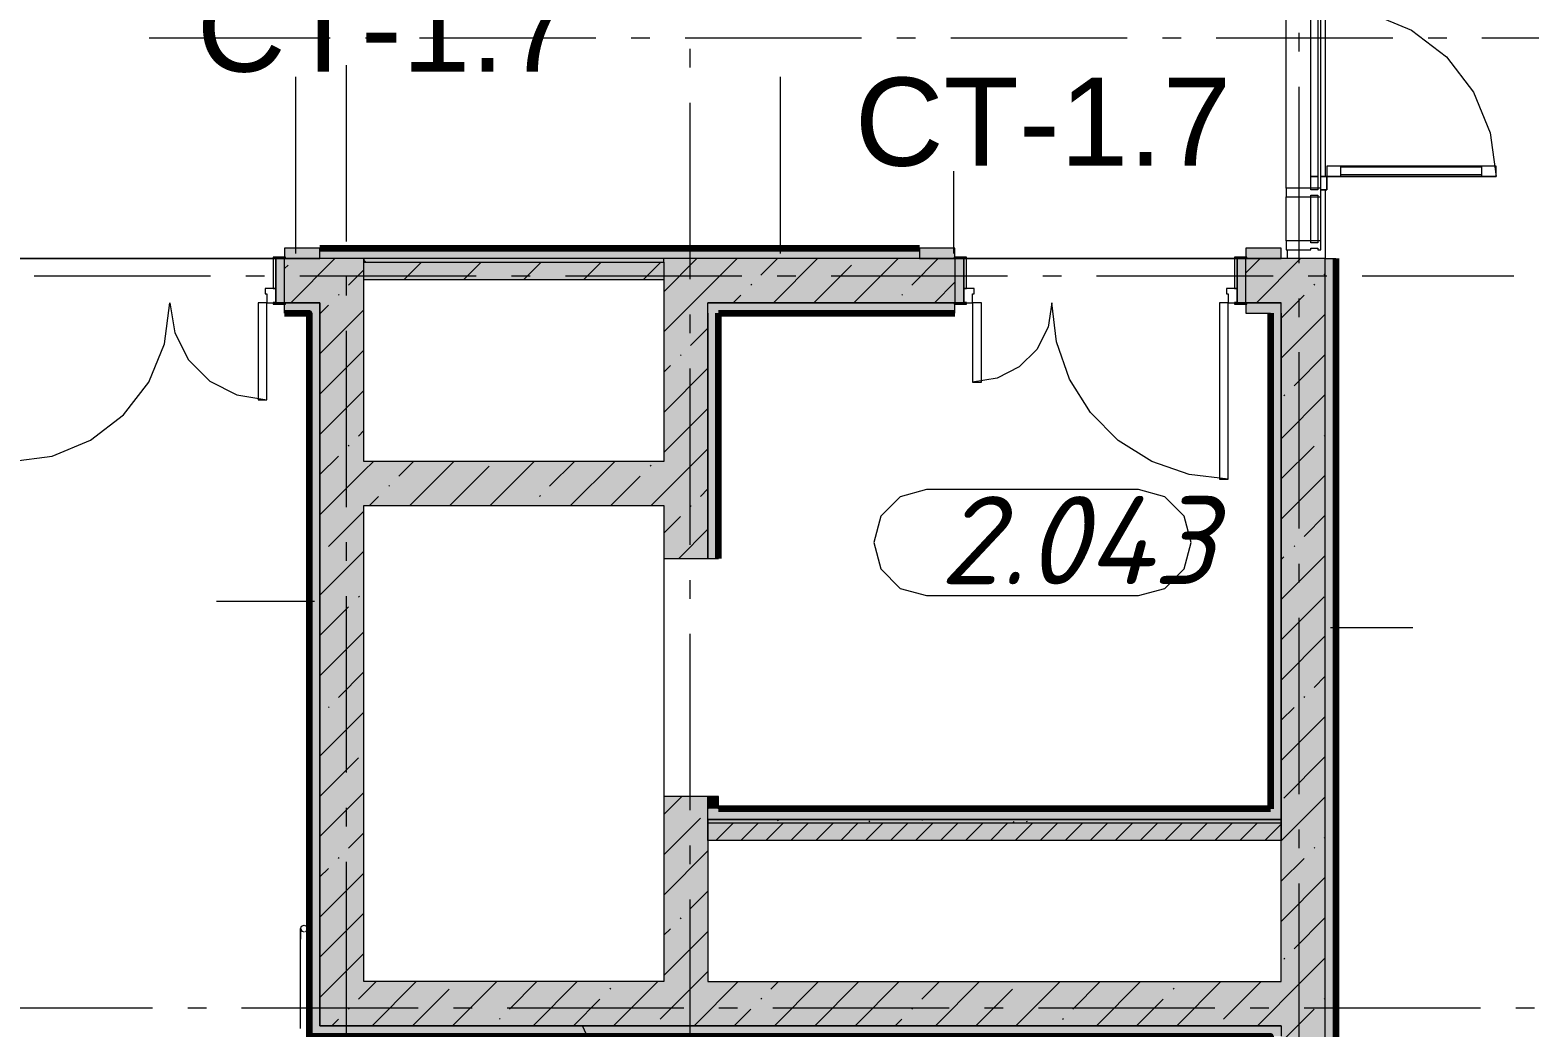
# Model space of a CAD drawing. Header units: millimetres. Extents: x -537608 to 253996, y -217170 to 186033.
# Drawn here: x -284005 to -275507, y -52658 to -47004 of the extents above; entities that cross this region are included whole.
import ezdxf

# ---------------------------------------------------------------- set-up
doc = ezdxf.new("R2010")
doc.units = ezdxf.units.MM
doc.layers.add('16) Лак 1.6м', color=160, linetype='Continuous', lineweight=90)
doc.layers.add('PDF _Геометрия', color=7, linetype='Continuous')
doc.layers.add('PDF _Текст', color=7, linetype='Continuous')
doc.layers.add('PDF _Сплошная заливка', color=7, linetype='Continuous', true_color=0xffffff)
doc.styles.add('PDF GOST-Common', font='arial.ttf')
doc.styles.add('PDF ISOCPEUR Italic', font='isocpeui.ttf')

msp = doc.modelspace()

# ---------------------------------------------------------------- hatches: boundary and pattern name
at = {"layer": 'PDF _Сплошная заливка', "true_color": 0x93bf4f, "transparency": 33554559}
h = msp.add_hatch(color=73, dxfattribs=at)
h.paths.add_polyline_path([(-282556.3529, -48300.6672), (-282361.3534, -48300.6672), (-282361.3534, -48240.6687), (-282561.3521, -48240.6687), (-282561.3521, -48292.669), (-282556.3529, -48292.669), (-282556.3529, -48299.1687)], flags=0)
h.paths.add_polyline_path([(-284216.354, -48300.6672), (-284216.354, -48292.669), (-284211.3527, -48292.669), (-284211.3527, -48240.6687), (-284411.3535, -48240.6687), (-284411.3535, -48300.6672)], flags=0)
at = {"layer": 'PDF _Сплошная заливка', "true_color": 0xff7d7d, "transparency": 33554559}
msp.add_hatch(color=11, dxfattribs=at).paths.add_polyline_path([(-278961.3518, -48300.6672), (-278961.3518, -48240.6687), (-282361.3534, -48240.6687), (-282361.3534, -48300.6672), (-279521.3977, -48300.6672)])
at = {"layer": 'PDF _Сплошная заливка', "true_color": 0x93bf4f, "transparency": 33554559}
h = msp.add_hatch(color=73, dxfattribs=at)
h.paths.add_polyline_path([(-277106.3512, -48300.6672), (-276911.3516, -48300.6672), (-276911.3516, -48240.6687), (-277111.3525, -48240.6687), (-277111.3525, -48292.669), (-277106.3512, -48292.669), (-277106.3512, -48299.1687)], flags=0)
h.paths.add_polyline_path([(-278766.3522, -48300.6672), (-278766.3522, -48292.669), (-278761.3531, -48292.669), (-278761.3531, -48240.6687), (-278961.3518, -48240.6687), (-278961.3518, -48300.6672)], flags=0)
at = {"layer": 'PDF _Сплошная заливка', "transparency": 33554559}
h = msp.add_hatch(color=256, dxfattribs=at)
h.paths.add_polyline_path([(-282561.3521, -48550.6683), (-282111.3524, -48550.6683), (-282111.3524, -48300.6672), (-282561.3521, -48300.6672)], flags=0)
h.paths.add_polyline_path([(-284211.3527, -48550.6683), (-284211.3527, -48300.6672), (-284511.354, -48300.6672), (-284511.354, -48550.6683), (-284216.354, -48550.6683)], flags=0)
for points in [[(-280411.3515, -48320.6682), (-280411.3515, -48300.6672), (-282111.3524, -48300.6672), (-282111.3524, -48320.6682), (-281197.3543, -48320.6682)], [(-280411.3515, -48420.6686), (-280411.3515, -48320.6682), (-282111.3524, -48320.6682), (-282111.3524, -48420.6686), (-281197.3543, -48420.6686)], [(-282361.3534, -52650.6707), (-282111.3524, -52650.6707), (-282111.3524, -48550.6683), (-282361.3534, -48550.6683), (-282361.3534, -52432.6539)], [(-276911.3516, -52400.6697), (-276661.3528, -52400.6697), (-276661.3528, -48550.6683), (-276911.3516, -48550.6683), (-276911.3516, -51480.6692)], [(-280411.3515, -49700.6689), (-280411.3515, -49450.6678), (-282111.3524, -49450.6678), (-282111.3524, -49700.6689), (-281197.3543, -49700.6689)], [(-276911.3516, -51500.6701), (-276911.3516, -51480.6692), (-280161.3527, -51480.6692), (-280161.3527, -51500.6701), (-279521.3977, -51500.6701)], [(-276911.3516, -51600.6705), (-276911.3516, -51500.6701), (-280161.3527, -51500.6701), (-280161.3527, -51600.6705), (-279521.3977, -51600.6705)], [(-277845.4411, -52650.6707), (-276661.3528, -52650.6707), (-276661.3528, -52400.6697), (-282111.3524, -52400.6697), (-282111.3524, -52650.6707), (-279521.3977, -52650.6707)]]:
    msp.add_hatch(color=256, dxfattribs=at).paths.add_polyline_path(points)
h = msp.add_hatch(color=256, dxfattribs=at)
h.paths.add_polyline_path([(-280411.3515, -52400.6697), (-280161.3527, -52400.6697), (-280161.3527, -51350.6695), (-280411.3515, -51350.6695)], flags=0)
h.paths.add_polyline_path([(-280411.3515, -50000.668), (-280161.3527, -50000.668), (-280161.3527, -48300.6672), (-280411.3515, -48300.6672), (-280411.3515, -49700.6689)], flags=0)
h = msp.add_hatch(color=256, dxfattribs=at)
h.paths.add_polyline_path([(-277106.3512, -48550.6683), (-276661.3528, -48550.6683), (-276661.3528, -48300.6672), (-277111.3525, -48300.6672), (-277111.3525, -48550.6683)], flags=0)
h.paths.add_polyline_path([(-278761.3531, -48550.6683), (-278761.3531, -48300.6672), (-280161.3527, -48300.6672), (-280161.3527, -48550.6683), (-278766.3522, -48550.6683)], flags=0)
at = {"layer": 'PDF _Сплошная заливка', "true_color": 0x56bc34, "transparency": 33554559}
h = msp.add_hatch(color=85, dxfattribs=at)
h.paths.add_polyline_path([(-282556.3529, -48610.669), (-282421.3541, -48610.669), (-282421.3541, -48550.6683), (-282556.3529, -48550.6683), (-282556.3529, -48558.6687), (-282561.3521, -48558.6687), (-282561.3521, -48610.669)], flags=0)
h.paths.add_polyline_path([(-284451.3533, -48610.669), (-284211.3527, -48610.669), (-284211.3527, -48558.6687), (-284216.354, -48558.6687), (-284216.354, -48550.6683), (-284451.3533, -48550.6683)], flags=0)
h = msp.add_hatch(color=85, dxfattribs=at)
h.paths.add_polyline_path([(-276911.3516, -48610.669), (-276911.3516, -48550.6683), (-277106.3512, -48552.8105), (-277106.3512, -48558.6687), (-277111.3525, -48558.6687), (-277111.3525, -48610.669), (-276971.3524, -48610.669)], flags=0)
h.paths.add_polyline_path([(-280161.3527, -48610.669), (-278761.3531, -48610.669), (-278761.3531, -48558.6687), (-278766.3522, -48558.6687), (-278766.3522, -48550.6683), (-280161.3527, -48550.6683)], flags=0)
for points in [[(-276971.3524, -51480.6692), (-276971.3524, -51420.6707), (-280161.3527, -51420.6707), (-280161.3527, -51480.6692), (-279521.3977, -51480.6692)], [(-276911.3516, -52710.6693), (-276911.3516, -52650.6707), (-282361.3534, -52650.6707), (-282361.3534, -52710.6693), (-276971.3524, -52710.6693)]]:
    msp.add_hatch(color=85, dxfattribs=at).paths.add_polyline_path(points)

# ---------------------------------------------------------------- linework, layer by layer
at = {"layer": '16) Лак 1.6м'}
for p, q in [((-282361.3534, -48240.6687), (-278961.3518, -48240.6687)), ((-276601.352, -48300.6672), (-276601.352, -55740.6684)), ((-280101.3519, -50000.668), (-280101.3519, -48610.669)), ((-280101.3519, -48610.669), (-278761.3531, -48610.669)), ((-276971.3524, -48610.669), (-276971.3524, -51420.6707)), ((-276971.3524, -51420.6707), (-280101.3519, -51420.6707))]:
    msp.add_line(p, q, dxfattribs=at)
msp.add_lwpolyline([(-282561.3521, -48610.669), (-282421.3541, -48610.669), (-282421.3541, -52710.6693), (-276971.3524, -52710.6693), (-276971.3524, -55740.6684), (-277251.3527, -55740.6684), (-277251.3527, -55990.6695), (-284451.3533, -55990.6695), (-284451.3533, -48610.669), (-284211.3527, -48610.669)], dxfattribs=at)
at = {"layer": 'PDF _Геометрия', "lineweight": 9}
for p, q in [((-276883.3525, -47900.8463), (-276883.3525, -45850.8462)), ((-276743.3523, -47900.8463), (-276743.3523, -45850.8462)), ((-276703.3526, -45850.8462), (-276703.3526, -47900.8463)), ((-276686.3507, -47900.8463), (-276686.3507, -45850.8462)), ((-276404.8863, -46908.5582), (-276173.3511, -47004.4616)), ((-276173.3511, -47004.4616), (-275974.528, -47157.0243)), ((-275974.528, -47157.0243), (-275821.9675, -47355.8453)), ((-282497.8249, -48270.668), (-282497.8249, -47270.668)), ((-279749.7766, -48270.668), (-279749.7766, -47270.668)), ((-275821.9675, -47355.8453), (-275726.062, -47587.3805)), ((-275726.062, -47587.3805), (-275693.3521, -47835.8465)), ((-278767.2651, -48270.668), (-278767.2651, -47804.5189)), ((-276743.3523, -47835.8465), (-276703.3526, -47835.8465)), ((-276703.3526, -47835.8465), (-276743.3523, -47835.8465)), ((-276653.3524, -47835.8465), (-276686.3507, -47835.8465)), ((-276686.3507, -47835.8465), (-276653.3524, -47835.8465)), ((-276653.3524, -47775.8458), (-276653.3524, -47835.8465)), ((-275693.3521, -47775.8458), (-276653.3524, -47775.8458)), ((-276653.3524, -47775.8458), (-276653.3524, -47835.8465)), ((-275693.3521, -47775.8458), (-276653.3524, -47775.8458)), ((-275693.3521, -47835.8465), (-276653.3524, -47835.8465)), ((-276653.3524, -47835.8465), (-275693.3521, -47835.8465)), ((-276653.3524, -47835.8465), (-275693.3521, -47835.8465)), ((-276653.3524, -47835.8465), (-276653.3524, -47910.8468)), ((-276653.3524, -47910.8468), (-276653.3524, -47835.8465)), ((-276573.3507, -47835.8465), (-276573.3507, -47775.8458)), ((-275773.3516, -47781.8461), (-276573.3507, -47781.8461)), ((-275773.3516, -47825.846), (-276573.3507, -47825.846)), ((-275773.3516, -47835.8465), (-275773.3516, -47775.8458)), ((-275693.3521, -47835.8465), (-275693.3521, -47775.8458)), ((-275693.3521, -47835.8465), (-275693.3521, -47775.8458)), ((-276743.3523, -47900.8463), (-276883.3525, -47900.8463)), ((-276883.3525, -47900.8463), (-276883.3525, -47950.8465)), ((-276703.3526, -47900.8463), (-276743.3523, -47900.8463)), ((-276743.3523, -47910.8468), (-276743.3523, -47900.8463)), ((-276703.3526, -47910.8468), (-276743.3523, -47910.8468)), ((-276686.3507, -47900.8463), (-276703.3526, -47900.8463)), ((-276703.3526, -47900.8463), (-276703.3526, -47910.8468)), ((-276686.3507, -47950.8465), (-276686.3507, -47900.8463)), ((-276653.3524, -47910.8468), (-276686.3507, -47910.8468)), ((-276686.3507, -47910.8468), (-276653.3524, -47910.8468)), ((-276883.3525, -48200.669), (-276883.3525, -47950.8465)), ((-276883.3525, -47950.8465), (-276743.3523, -47950.8465)), ((-276743.3523, -47940.8461), (-276703.3526, -47940.8461)), ((-276743.3523, -47950.8465), (-276743.3523, -47940.8461)), ((-276743.3523, -47950.8465), (-276703.3526, -47950.8465)), ((-276743.3523, -48200.669), (-276743.3523, -47950.8465)), ((-276703.3526, -47940.8461), (-276703.3526, -47950.8465)), ((-276703.3526, -47950.8465), (-276703.3526, -48200.669)), ((-276703.3526, -47950.8465), (-276686.3507, -47950.8465)), ((-276686.3507, -48200.669), (-276686.3507, -47950.8465)), ((-282361.3534, -48240.6687), (-282561.3521, -48240.6687)), ((-282561.3521, -48240.6687), (-282561.3521, -48292.669)), ((-282361.3534, -48300.6672), (-282361.3534, -48240.6687)), ((-282361.3534, -48300.6672), (-282361.3534, -48240.6687)), ((-278961.3518, -48240.6687), (-278961.3518, -48300.6672)), ((-278761.3531, -48240.6687), (-278961.3518, -48240.6687)), ((-278961.3518, -48240.6687), (-278961.3518, -48300.6672)), ((-278761.3531, -48292.669), (-278761.3531, -48240.6687)), ((-276911.3516, -48240.6687), (-277111.3525, -48240.6687)), ((-277111.3525, -48240.6687), (-277111.3525, -48292.669)), ((-276911.3516, -48300.6672), (-276911.3516, -48240.6687)), ((-276743.3523, -48200.669), (-276883.3525, -48200.669)), ((-276883.3525, -48200.669), (-276883.3525, -48250.6692)), ((-276883.3525, -48250.6692), (-276743.3523, -48250.6692)), ((-276703.3526, -48200.669), (-276743.3523, -48200.669)), ((-276743.3523, -48210.6672), (-276743.3523, -48200.669)), ((-276703.3526, -48210.6672), (-276743.3523, -48210.6672)), ((-276743.3523, -48240.6687), (-276703.3526, -48240.6687)), ((-276743.3523, -48250.6692), (-276743.3523, -48240.6687)), ((-276686.3507, -48200.669), (-276703.3526, -48200.669)), ((-276703.3526, -48200.669), (-276703.3526, -48210.6672)), ((-276703.3526, -48240.6687), (-276703.3526, -48250.6692)), ((-276703.3526, -48250.6692), (-276686.3507, -48250.6692)), ((-276686.3507, -48250.6692), (-276686.3507, -48200.669)), ((-282626.3541, -48292.669), (-282626.3541, -48300.6672)), ((-282556.3529, -48292.669), (-282626.3541, -48292.669)), ((-282626.3541, -48300.6672), (-282626.3541, -48470.6688)), ((-282611.3524, -48300.6672), (-282626.3541, -48300.6672)), ((-282626.3541, -48300.6672), (-282556.3529, -48300.6672)), ((-282611.3524, -48300.6672), (-282611.3524, -48550.6683)), ((-282561.3521, -48300.6672), (-282611.3524, -48300.6672)), ((-282611.3524, -48470.6688), (-282611.3524, -48300.6672)), ((-282561.3521, -48550.6683), (-282561.3521, -48300.6672)), ((-282561.3521, -48357.1026), (-282541.349, -48337.0995)), ((-282556.3529, -48300.6672), (-282556.3529, -48292.669)), ((-282361.3534, -48300.6672), (-282556.3529, -48300.6672)), ((-282556.3529, -48300.6672), (-282361.3534, -48300.6672)), ((-282526.8187, -48550.6683), (-282276.8198, -48300.6672)), ((-280161.3527, -48300.6672), (-282361.3534, -48300.6672)), ((-282111.3524, -48300.6672), (-282361.3534, -48300.6672)), ((-280411.3515, -48300.6672), (-282111.3524, -48300.6672)), ((-282111.3524, -48300.6672), (-282111.3524, -48320.6682)), ((-282111.3524, -48320.6682), (-282111.3524, -48300.6672)), ((-282111.3524, -48420.6686), (-282111.3524, -48320.6682)), ((-282111.3524, -48320.6682), (-280411.3515, -48320.6682)), ((-282111.3524, -48420.6686), (-282111.3524, -48320.6682)), ((-281885.7228, -48420.6686), (-281785.7223, -48320.6682)), ((-281546.3116, -48420.6686), (-281446.3112, -48320.6682)), ((-281206.9005, -48420.6686), (-281106.9001, -48320.6682)), ((-280867.4894, -48420.6686), (-280767.489, -48320.6682)), ((-280528.0761, -48420.6686), (-280428.0778, -48320.6682)), ((-280411.3515, -48488.0883), (-280223.9326, -48300.6672)), ((-280411.3515, -48320.6682), (-280411.3515, -48300.6672)), ((-280161.3527, -48300.6672), (-280411.3515, -48300.6672)), ((-280411.3515, -48320.6682), (-280411.3515, -48420.6686)), ((-280161.3527, -48466.1864), (-279995.8335, -48300.6672)), ((-278961.3518, -48300.6672), (-280161.3527, -48300.6672)), ((-278961.3518, -48300.6672), (-280161.3527, -48300.6672)), ((-279861.192, -48394.1248), (-279767.7344, -48300.6672)), ((-279789.6365, -48550.6683), (-279539.6375, -48300.6672)), ((-279561.5374, -48550.6683), (-279347.9686, -48337.0995)), ((-279333.4405, -48550.6683), (-279083.4394, -48300.6672)), ((-279005.8211, -48451.148), (-278855.3403, -48300.6672)), ((-278961.3518, -48300.6672), (-278766.3522, -48300.6672)), ((-278766.3522, -48300.6672), (-278961.3518, -48300.6672)), ((-278696.3532, -48292.669), (-278766.3522, -48292.669)), ((-278766.3522, -48292.669), (-278766.3522, -48300.6672)), ((-278766.3522, -48300.6672), (-278696.3532, -48300.6672)), ((-278711.3529, -48300.6672), (-278761.3531, -48300.6672)), ((-278761.3531, -48300.6672), (-278761.3531, -48550.6683)), ((-278711.3529, -48550.6683), (-278711.3529, -48300.6672)), ((-278696.3532, -48300.6672), (-278711.3529, -48300.6672)), ((-278711.3529, -48300.6672), (-278711.3529, -48470.6688)), ((-278696.3532, -48300.6672), (-278696.3532, -48292.669)), ((-278696.3532, -48470.6688), (-278696.3532, -48300.6672)), ((-277176.3524, -48292.669), (-277176.3524, -48300.6672)), ((-277106.3512, -48292.669), (-277176.3524, -48292.669)), ((-277176.3524, -48300.6672), (-277176.3524, -48470.6688)), ((-277161.3528, -48300.6672), (-277176.3524, -48300.6672)), ((-277176.3524, -48300.6672), (-277106.3512, -48300.6672)), ((-277161.3528, -48300.6672), (-277161.3528, -48550.6683)), ((-277111.3525, -48300.6672), (-277161.3528, -48300.6672)), ((-277161.3528, -48470.6688), (-277161.3528, -48300.6672)), ((-277111.3525, -48381.4676), (-277030.5522, -48300.6672)), ((-277111.3525, -48550.6683), (-277111.3525, -48300.6672)), ((-277106.3512, -48300.6672), (-277106.3512, -48292.669)), ((-276911.3516, -48300.6672), (-277106.3512, -48300.6672)), ((-277106.3512, -48300.6672), (-276911.3516, -48300.6672)), ((-277052.4541, -48550.6683), (-276802.4531, -48300.6672)), ((-276661.3528, -48300.6672), (-276911.3516, -48300.6672)), ((-276661.3528, -48550.6683), (-276661.3528, -48300.6672)), ((-276661.3528, -55740.6684), (-276661.3528, -48300.6672)), ((-276661.3528, -48300.6672), (-276601.352, -48300.6672)), ((-282199.2015, -48451.148), (-282111.3524, -48363.301)), ((-282111.3524, -48550.6683), (-282111.3524, -48420.6686)), ((-280411.3515, -48420.6686), (-282111.3524, -48420.6686)), ((-280411.3515, -48420.6686), (-280411.3515, -49450.6678)), ((-278877.2424, -48550.6683), (-278761.3531, -48434.7791)), ((-276667.8116, -48394.1248), (-276661.3528, -48387.6638)), ((-282611.3524, -48470.6688), (-282671.353, -48470.6688)), ((-282671.353, -48470.6688), (-282671.353, -48500.668)), ((-282671.353, -48500.668), (-282661.3526, -48500.668)), ((-282661.3526, -48500.668), (-282661.3526, -48550.6683)), ((-282626.3541, -48470.6688), (-282611.3524, -48470.6688)), ((-282611.3524, -48550.6683), (-282611.3524, -48470.6688)), ((-282256.2268, -48508.1733), (-282251.4839, -48503.4325)), ((-280411.3515, -48716.1874), (-280161.3527, -48466.1864)), ((-280017.7355, -48550.6683), (-279975.2405, -48508.1733)), ((-279918.2152, -48451.148), (-279913.4744, -48446.4072)), ((-279062.8464, -48508.1733), (-279058.1056, -48503.4325)), ((-278651.3522, -48470.6688), (-278711.3529, -48470.6688)), ((-278711.3529, -48470.6688), (-278711.3529, -48550.6683)), ((-278711.3529, -48470.6688), (-278696.3532, -48470.6688)), ((-278661.3527, -48550.6683), (-278661.3527, -48500.668)), ((-278661.3527, -48500.668), (-278651.3522, -48500.668)), ((-278651.3522, -48500.668), (-278651.3522, -48470.6688)), ((-277161.3528, -48470.6688), (-277221.3513, -48470.6688)), ((-277221.3513, -48470.6688), (-277221.3513, -48500.668)), ((-277221.3513, -48500.668), (-277211.3508, -48500.668)), ((-277211.3508, -48500.668), (-277211.3508, -48550.6683)), ((-277176.3524, -48470.6688), (-277161.3528, -48470.6688)), ((-277161.3528, -48550.6683), (-277161.3528, -48470.6688)), ((-276824.3551, -48550.6683), (-276781.8601, -48508.1733)), ((-276724.8369, -48451.148), (-276720.0939, -48446.4072)), ((-283242.0194, -48783.6051), (-283211.3528, -48550.6683)), ((-283211.3528, -48550.6683), (-283184.4344, -48720.6268)), ((-282661.3526, -48550.6683), (-282711.3528, -48550.6683)), ((-282711.3528, -48550.6683), (-282711.3528, -49100.6685)), ((-282661.3526, -49100.6685), (-282661.3526, -48550.6683)), ((-282661.3526, -48550.6683), (-282611.3524, -48550.6683)), ((-282626.3541, -48549.6672), (-282626.3541, -48550.6683)), ((-282611.3524, -48549.6672), (-282626.3541, -48549.6672)), ((-282626.3541, -48550.6683), (-282611.3524, -48550.6683)), ((-282626.3541, -48550.6683), (-282626.3541, -48558.6687)), ((-282556.3529, -48550.6683), (-282626.3541, -48550.6683)), ((-282626.3541, -48558.6687), (-282556.3529, -48558.6687)), ((-282611.3524, -48550.6683), (-282611.3524, -48549.6672)), ((-282611.3524, -48550.6683), (-282561.3521, -48550.6683)), ((-282561.3521, -48610.669), (-282561.3521, -48558.6687)), ((-282556.3529, -48550.6683), (-282421.3541, -48550.6683)), ((-282421.3541, -48550.6683), (-282556.3529, -48550.6683)), ((-282556.3529, -48558.6687), (-282556.3529, -48550.6683)), ((-282361.3534, -48550.6683), (-282421.3541, -48550.6683)), ((-282421.3541, -48550.6683), (-282361.3534, -48550.6683)), ((-282361.3534, -52650.6707), (-282361.3534, -48550.6683)), ((-282361.3534, -48550.6683), (-282361.3534, -52650.6707)), ((-282361.3534, -48613.2999), (-282313.25, -48565.1986)), ((-282361.3534, -48841.3989), (-282111.3524, -48591.4)), ((-282111.3524, -49450.6678), (-282111.3524, -48550.6683)), ((-280161.3527, -48610.669), (-280161.3527, -48550.6683)), ((-280161.3527, -48550.6683), (-278766.3522, -48550.6683)), ((-278766.3522, -48550.6683), (-280161.3527, -48550.6683)), ((-278696.3532, -48550.6683), (-278766.3522, -48550.6683)), ((-278766.3522, -48550.6683), (-278766.3522, -48558.6687)), ((-278766.3522, -48558.6687), (-278696.3532, -48558.6687)), ((-278761.3531, -48550.6683), (-278711.3529, -48550.6683)), ((-278761.3531, -48610.669), (-278761.3531, -48558.6687)), ((-278696.3532, -48549.6672), (-278711.3529, -48549.6672)), ((-278711.3529, -48549.6672), (-278711.3529, -48550.6683)), ((-278711.3529, -48550.6683), (-278661.3527, -48550.6683)), ((-278711.3529, -48550.6683), (-278696.3532, -48550.6683)), ((-278696.3532, -48550.6683), (-278696.3532, -48549.6672)), ((-278696.3532, -48558.6687), (-278696.3532, -48550.6683)), ((-278611.3525, -48550.6683), (-278661.3527, -48550.6683)), ((-278661.3527, -48550.6683), (-278661.3527, -49000.668)), ((-278611.3525, -49000.668), (-278611.3525, -48550.6683)), ((-278211.3529, -48550.6683), (-278233.3776, -48689.7255)), ((-278186.2796, -48773.1891), (-278211.3529, -48550.6683)), ((-277211.3508, -48550.6683), (-277261.351, -48550.6683)), ((-277261.351, -48550.6683), (-277261.351, -49550.6682)), ((-277211.3508, -49550.6682), (-277211.3508, -48550.6683)), ((-277211.3508, -48550.6683), (-277161.3528, -48550.6683)), ((-277176.3524, -48549.6672), (-277176.3524, -48550.6683)), ((-277161.3528, -48549.6672), (-277176.3524, -48549.6672)), ((-277176.3524, -48550.6683), (-277161.3528, -48550.6683)), ((-277176.3524, -48550.6683), (-277176.3524, -48558.6687)), ((-277106.3512, -48550.6683), (-277176.3524, -48550.6683)), ((-277176.3524, -48558.6687), (-277106.3512, -48558.6687)), ((-277161.3528, -48550.6683), (-277161.3528, -48549.6672)), ((-277161.3528, -48550.6683), (-277111.3525, -48550.6683)), ((-277111.3525, -48558.6687), (-277111.3525, -48610.669)), ((-276911.3516, -48550.6683), (-277106.3512, -48550.6683)), ((-277106.3512, -48550.6683), (-276911.3516, -48550.6683)), ((-277106.3512, -48558.6687), (-277106.3512, -48550.6683)), ((-276911.3516, -48637.6649), (-276824.3551, -48550.6683)), ((-276911.3516, -48610.669), (-276911.3516, -48550.6683)), ((-276661.3528, -52400.6697), (-276661.3528, -48550.6683)), ((-282421.3541, -48610.669), (-282561.3521, -48610.669)), ((-282421.3541, -52710.6693), (-282421.3541, -48610.669)), ((-280260.3627, -48793.2977), (-280161.3527, -48694.2854)), ((-280161.3527, -48610.669), (-280161.3527, -50000.668)), ((-280161.3527, -50000.668), (-280161.3527, -48610.669)), ((-278233.3776, -48689.7255), (-278297.2945, -48815.1716)), ((-277111.3525, -48610.669), (-276971.3524, -48610.669)), ((-276911.3516, -48610.669), (-276911.3516, -51480.6692)), ((-276911.3516, -51480.6692), (-276911.3516, -48610.669)), ((-276911.3516, -48865.7639), (-276661.3528, -48615.7629)), ((-283184.4344, -48720.6268), (-283106.3123, -48873.9495)), ((-278112.3213, -48984.5511), (-278186.2796, -48773.1891)), ((-283331.9311, -49000.668), (-283242.0194, -48783.6051)), ((-282361.3534, -49069.498), (-282111.3524, -48819.4969)), ((-280317.388, -48850.3208), (-280312.6472, -48845.58)), ((-278297.2945, -48815.1716), (-278396.8493, -48914.7264)), ((-276838.8853, -49021.3945), (-276661.3528, -48843.862)), ((-283106.3123, -48873.9495), (-282984.6359, -48995.628)), ((-280411.3515, -48944.2865), (-280374.4133, -48907.3461)), ((-280411.3515, -49172.3834), (-280161.3527, -48922.3845)), ((-278396.8493, -48914.7264), (-278522.2955, -48978.6434)), ((-283474.9562, -49187.0644), (-283331.9311, -49000.668)), ((-282984.6359, -48995.628), (-282831.3132, -49073.7501)), ((-278522.2955, -48978.6434), (-278661.3527, -49000.668)), ((-278661.3527, -49000.668), (-278611.3525, -49000.668)), ((-277993.1833, -49174.1574), (-278112.3213, -48984.5511)), ((-282831.3132, -49073.7501), (-282661.3526, -49100.6685)), ((-282711.3528, -49100.6685), (-282661.3526, -49100.6685)), ((-282361.3534, -49297.5971), (-282111.3524, -49047.596)), ((-276911.3516, -49321.9599), (-276661.3528, -49071.961)), ((-276895.9106, -49078.4198), (-276891.1677, -49073.679)), ((-283661.3525, -49330.0916), (-283474.9562, -49187.0644)), ((-280411.3515, -49400.4824), (-280161.3527, -49150.4836)), ((-277834.8421, -49332.5008), (-277993.1833, -49174.1574)), ((-282142.1762, -49306.5189), (-282111.3524, -49275.6951)), ((-283878.4155, -49420.0012), (-283661.3525, -49330.0916)), ((-282199.2015, -49363.5442), (-282194.4607, -49358.8013)), ((-277645.2357, -49451.6367), (-277834.8421, -49332.5008)), ((-276911.3516, -49550.059), (-276724.8369, -49363.5442)), ((-276667.8116, -49306.5189), (-276663.0708, -49301.776)), ((-284111.3545, -49450.6678), (-283878.4155, -49420.0012)), ((-282361.3534, -49525.6939), (-282256.2268, -49420.5674)), ((-282111.3524, -49503.7941), (-282058.2282, -49450.6678)), ((-280411.3515, -49450.6678), (-282111.3524, -49450.6678)), ((-281914.0793, -49534.618), (-281830.1292, -49450.6678)), ((-281852.0312, -49700.6689), (-281602.0301, -49450.6678)), ((-281395.833, -49700.6689), (-281145.8341, -49450.6678)), ((-281058.7083, -49591.6411), (-280917.7351, -49450.6678)), ((-280939.637, -49700.6689), (-280689.636, -49450.6678)), ((-280411.3515, -49628.5815), (-280161.3527, -49378.5805)), ((-277433.8737, -49525.5971), (-277645.2357, -49451.6367)), ((-282361.3534, -49753.793), (-282111.3524, -49503.7941)), ((-281623.9321, -49700.6689), (-281400.8559, -49477.5927)), ((-280711.538, -49700.6689), (-280545.4871, -49534.618)), ((-280488.4618, -49477.5927), (-280483.721, -49472.8519)), ((-277211.3508, -49550.6682), (-277433.8737, -49525.5971)), ((-276911.3516, -49778.158), (-276661.3528, -49528.157)), ((-281971.1024, -49591.6411), (-281966.3616, -49586.9003)), ((-280483.4389, -49700.6689), (-280411.3515, -49628.5815)), ((-280203.3395, -49648.6665), (-280161.3527, -49606.6795)), ((-277261.351, -49550.6682), (-277211.3508, -49550.6682)), ((-282111.3524, -52400.6697), (-282111.3524, -49700.6689)), ((-282111.3524, -49700.6689), (-280411.3515, -49700.6689)), ((-282080.1302, -49700.6689), (-282028.1277, -49648.6665)), ((-281115.7336, -49648.6665), (-281110.9907, -49643.9256)), ((-280411.3515, -49700.6689), (-280411.3515, -50000.668)), ((-280260.3627, -49705.6918), (-280255.6219, -49700.9487)), ((-282313.25, -49933.7886), (-282111.3524, -49731.891)), ((-280411.3515, -49856.6784), (-280317.388, -49762.7149)), ((-276781.8601, -49876.7655), (-276661.3528, -49756.256)), ((-280327.2421, -50000.668), (-280161.3527, -49834.7786)), ((-282361.3534, -50209.9912), (-282111.3524, -49959.9901)), ((-276838.8853, -49933.7886), (-276834.1446, -49929.0478)), ((-280411.3515, -50000.668), (-280161.3527, -50000.668)), ((-280161.3527, -50000.668), (-280101.3519, -50000.668)), ((-276911.3516, -50234.354), (-276661.3528, -49984.3529)), ((-276911.3516, -50006.2571), (-276895.9106, -49990.8161)), ((-282142.1762, -50218.913), (-282137.4354, -50214.1722)), ((-276911.3516, -50462.4552), (-276667.8116, -50218.913)), ((-282391.3527, -50244.5633), (-282947.5039, -50244.5633)), ((-282361.3534, -50438.0881), (-282199.2015, -50275.9361)), ((-276631.3513, -50392.2345), (-276165.2022, -50392.2345)), ((-282361.3534, -50666.1893), (-282111.3524, -50416.1883)), ((-276911.3516, -50690.5521), (-276661.3528, -50440.551)), ((-282256.2268, -50789.1575), (-282111.3524, -50644.2851)), ((-276724.8369, -50732.1343), (-276661.3528, -50668.6523)), ((-276781.8601, -50789.1575), (-276777.1193, -50784.4166)), ((-282361.3534, -51122.3831), (-282111.3524, -50872.3863)), ((-282313.25, -50846.1849), (-282308.5092, -50841.4441)), ((-276911.3516, -50918.649), (-276838.8853, -50846.1849)), ((-276911.3516, -51146.7502), (-276661.3528, -50896.7492)), ((-282361.3534, -51350.4843), (-282142.1762, -51131.3049)), ((-276895.9106, -51359.4062), (-276661.3528, -51124.8461)), ((-282361.3534, -51578.5812), (-282111.3524, -51328.5802)), ((-280411.3515, -51453.3697), (-280308.6513, -51350.6695)), ((-280161.3527, -51350.6695), (-280411.3515, -51350.6695)), ((-280411.3515, -51350.6695), (-280411.3515, -52400.6697)), ((-280161.3527, -51420.6707), (-280161.3527, -51350.6695)), ((-280101.3519, -51350.6695), (-280161.3527, -51350.6695)), ((-280161.3527, -51350.6695), (-280161.3527, -51420.6707)), ((-280101.3519, -51420.6707), (-280101.3519, -51350.6695)), ((-276911.3516, -51602.9441), (-276661.3528, -51352.9473)), ((-280411.3515, -51681.4666), (-280203.3395, -51473.4568)), ((-280161.3527, -51480.6692), (-280161.3527, -51420.6707)), ((-280161.3527, -51480.6692), (-280161.3527, -52400.6697)), ((-280161.3527, -51500.6701), (-280161.3527, -51480.6692)), ((-280161.3527, -51480.6692), (-276971.3524, -51480.6692)), ((-276971.3524, -51480.6692), (-280161.3527, -51480.6692)), ((-276911.3516, -51480.6692), (-276971.3524, -51480.6692)), ((-276971.3524, -51480.6692), (-276911.3516, -51480.6692)), ((-276911.3516, -52400.6697), (-276911.3516, -51480.6692)), ((-276911.3516, -51480.6692), (-276911.3516, -51500.6701)), ((-282199.2015, -51644.5306), (-282111.3524, -51556.6814)), ((-280161.3527, -51504.6272), (-280157.3955, -51500.6701)), ((-280161.3527, -51500.6701), (-276911.3516, -51500.6701)), ((-280161.3527, -51600.6705), (-280161.3527, -51500.6701)), ((-280115.9748, -51600.6705), (-280015.9744, -51500.6701)), ((-279974.5537, -51600.6705), (-279874.5533, -51500.6701)), ((-279833.1326, -51600.6705), (-279733.1322, -51500.6701)), ((-279691.7093, -51600.6705), (-279591.7111, -51500.6701)), ((-279550.2882, -51600.6705), (-279450.29, -51500.6701)), ((-279408.8671, -51600.6705), (-279308.8667, -51500.6701)), ((-279267.4459, -51600.6705), (-279167.4456, -51500.6701)), ((-279126.0248, -51600.6705), (-279026.0244, -51500.6701)), ((-278984.6037, -51600.6705), (-278884.6033, -51500.6701)), ((-278843.1826, -51600.6705), (-278743.1822, -51500.6701)), ((-278701.7615, -51600.6705), (-278601.7611, -51500.6701)), ((-278560.3382, -51600.6705), (-278460.3399, -51500.6701)), ((-278418.9171, -51600.6705), (-278318.9188, -51500.6701)), ((-278277.496, -51600.6705), (-278177.4955, -51500.6701)), ((-278136.0748, -51600.6705), (-278036.0744, -51500.6701)), ((-277994.6537, -51600.6705), (-277894.6533, -51500.6701)), ((-277853.2326, -51600.6705), (-277753.2322, -51500.6701)), ((-277711.8115, -51600.6705), (-277611.8111, -51500.6701)), ((-277570.3904, -51600.6705), (-277470.3899, -51500.6701)), ((-277428.9671, -51600.6705), (-277328.9688, -51500.6701)), ((-277287.546, -51600.6705), (-277187.5477, -51500.6701)), ((-277146.1249, -51600.6705), (-277046.1244, -51500.6701)), ((-277004.7038, -51600.6705), (-276911.3516, -51507.3184)), ((-276911.3516, -51500.6701), (-276911.3516, -51600.6705)), ((-276667.8116, -51587.5031), (-276661.3528, -51581.0442)), ((-280411.3515, -51909.5678), (-280161.3527, -51659.5667)), ((-276911.3516, -51600.6705), (-280161.3527, -51600.6705)), ((-276724.8369, -51644.5306), (-276720.0939, -51639.7854)), ((-282256.2268, -51701.5537), (-282251.4839, -51696.8129)), ((-276911.3516, -51831.0453), (-276781.8601, -51701.5537)), ((-282361.3534, -51806.6824), (-282313.25, -51758.5769)), ((-282361.3534, -52034.7794), (-282111.3524, -51784.7783)), ((-276911.3516, -52059.1422), (-276661.3528, -51809.1412)), ((-280260.3627, -51986.6781), (-280161.3527, -51887.6637)), ((-282471.3522, -52100.6684), (-282465.3045, -52086.3383)), ((-282465.3045, -52086.3383), (-282451.3534, -52080.6674)), ((-282451.3534, -52080.6674), (-282437.0233, -52086.7172)), ((-282437.0233, -52086.7172), (-282431.3524, -52100.6684)), ((-282361.3534, -52262.8763), (-282111.3524, -52012.8795)), ((-280317.388, -52043.7012), (-280312.6472, -52038.9604)), ((-276838.8853, -52214.7749), (-276661.3528, -52037.2424)), ((-282471.3522, -52100.6684), (-282471.3522, -52106.9378)), ((-282471.3522, -52101.719), (-282471.3522, -52100.6684)), ((-282471.3522, -52112.8455), (-282471.3522, -52101.719)), ((-282471.3522, -52106.9378), (-282471.3522, -52124.4327)), ((-282471.3522, -52133.966), (-282471.3522, -52112.8455)), ((-282471.3522, -52124.4327), (-282471.3522, -52149.5017)), ((-282471.3522, -52160.6669), (-282471.3522, -52133.966)), ((-282471.3522, -52149.5017), (-282471.3522, -52160.6669)), ((-282471.3522, -52665.6682), (-282471.3522, -52160.6669)), ((-282469.8537, -52100.6684), (-282463.8298, -52114.3267)), ((-282463.8298, -52114.3267), (-282451.3534, -52119.1709)), ((-282443.536, -52115.7219), (-282437.6951, -52113.1469)), ((-282437.6951, -52113.1469), (-282432.8531, -52100.6684)), ((-282431.3524, -52100.6684), (-282431.3524, -52106.9378)), ((-282431.3524, -52101.719), (-282431.3524, -52100.6684)), ((-282431.3524, -52112.8455), (-282431.3524, -52101.719)), ((-282431.3524, -52106.9378), (-282431.3524, -52124.4327)), ((-282431.3524, -52133.966), (-282431.3524, -52112.8455)), ((-282431.3524, -52124.4327), (-282431.3524, -52149.5017)), ((-282431.3524, -52160.6669), (-282431.3524, -52133.966)), ((-282431.3524, -52149.5017), (-282431.3524, -52160.6669)), ((-282431.3524, -52665.6682), (-282431.3524, -52160.6669)), ((-280411.3515, -52137.6648), (-280374.4133, -52100.7243)), ((-280411.3515, -52365.766), (-280161.3527, -52115.7649)), ((-282361.3534, -52490.9775), (-282111.3524, -52240.9764)), ((-280218.1583, -52400.6697), (-280161.3527, -52343.8618)), ((-276895.9106, -52271.7981), (-276891.1677, -52267.0573)), ((-276796.681, -52400.6697), (-276661.3528, -52265.3392)), ((-282111.3524, -52469.0734), (-282042.9466, -52400.6697)), ((-280411.3515, -52400.6697), (-282111.3524, -52400.6697)), ((-282064.8485, -52650.6707), (-281814.8496, -52400.6697)), ((-281608.6526, -52650.6707), (-281358.6515, -52400.6697)), ((-281286.8074, -52556.9225), (-281130.5525, -52400.6697)), ((-281152.4544, -52650.6707), (-280902.4555, -52400.6697)), ((-280696.2585, -52650.6707), (-280446.2574, -52400.6697)), ((-280431.4386, -52613.9456), (-280218.1583, -52400.6697)), ((-280240.0603, -52650.6707), (-279990.0615, -52400.6697)), ((-280161.3527, -52400.6697), (-276911.3516, -52400.6697)), ((-279804.1667, -52442.8719), (-279761.9624, -52400.6697)), ((-279783.8644, -52650.6707), (-279533.8633, -52400.6697)), ((-279555.7653, -52650.6707), (-279305.7642, -52400.6697)), ((-279327.6662, -52650.6707), (-279077.6674, -52400.6697)), ((-278948.7979, -52499.8993), (-278849.5683, -52400.6697)), ((-278871.4703, -52650.6707), (-278621.4692, -52400.6697)), ((-278415.2721, -52650.6707), (-278165.2711, -52400.6697)), ((-278093.427, -52556.9225), (-277937.1742, -52400.6697)), ((-277959.074, -52650.6707), (-277709.0751, -52400.6697)), ((-277502.8781, -52650.6707), (-277252.8769, -52400.6697)), ((-277238.0582, -52613.9456), (-277024.7801, -52400.6697)), ((-277046.6799, -52650.6707), (-276796.681, -52400.6697)), ((-276661.3528, -52650.6707), (-276661.3528, -52400.6697)), ((-282142.1762, -52499.8993), (-282111.3524, -52469.0734)), ((-281836.7495, -52650.6707), (-281628.955, -52442.8719)), ((-280924.3554, -52650.6707), (-280773.5862, -52499.8993)), ((-280716.5609, -52442.8719), (-280711.82, -52438.1311)), ((-279861.192, -52499.8993), (-279856.4491, -52495.1586)), ((-278643.3712, -52650.6707), (-278435.5745, -52442.8719)), ((-277730.9771, -52650.6707), (-277580.2057, -52499.8993)), ((-277523.1804, -52442.8719), (-277518.4396, -52438.1311)), ((-276667.8116, -52499.8993), (-276663.0708, -52495.1586)), ((-282199.2015, -52556.9225), (-282194.4607, -52552.1817)), ((-280011.9613, -52650.6707), (-279918.2152, -52556.9225)), ((-279005.8211, -52556.9225), (-279001.0803, -52552.1817)), ((-276818.583, -52650.6707), (-276724.8369, -52556.9225)), ((-276911.3516, -52650.6707), (-282361.3534, -52650.6707)), ((-282361.3534, -52650.6707), (-282111.3524, -52650.6707)), ((-282292.9476, -52650.6707), (-282256.2268, -52613.9456)), ((-282111.3524, -52650.6707), (-276911.3516, -52650.6707)), ((-281343.8327, -52613.9456), (-281339.0898, -52609.2048)), ((-279099.5672, -52650.6707), (-279062.8464, -52613.9456)), ((-278150.4523, -52613.9456), (-278145.7115, -52609.2048)), ((-276911.3516, -52743.4373), (-276818.583, -52650.6707)), ((-276911.3516, -52650.6707), (-276911.3516, -52710.6693)), ((-276661.3528, -55740.6684), (-276661.3528, -52650.6707))]:
    msp.add_line(p, q, dxfattribs=at)
at = {"layer": 'PDF _Геометрия', "color": 9, "lineweight": 9, "true_color": 0xc0c0c0}
for p, q in [((-276661.3528, -45915.8461), (-276661.3528, -47835.8465)), ((-276661.3528, -47910.8468), (-276661.3528, -48300.6672)), ((-276876.3511, -48300.6672), (-276876.3511, -48250.1675)), ((-282626.3541, -48300.6672), (-284146.3529, -48300.6672)), ((-284146.3529, -48300.6672), (-282626.3541, -48300.6672)), ((-277176.3524, -48300.6672), (-278696.3532, -48300.6672)), ((-278696.3532, -48300.6672), (-277176.3524, -48300.6672)), ((-280411.3515, -50000.668), (-280411.3515, -51350.6695))]:
    msp.add_line(p, q, dxfattribs=at)
at = {"layer": 'PDF _Геометрия', "color": 253, "lineweight": 9, "true_color": 0xaaaaaa}
for p, q in [((-282302.5821, -47050.6683), (-283330.1054, -47050.6683)), ((-281996.7484, -47050.6683), (-282102.5812, -47050.6683)), ((-280796.7476, -47050.6683), (-281796.7476, -47050.6683)), ((-280490.914, -47050.6683), (-280596.7468, -47050.6683)), ((-279290.9132, -47050.6683), (-280290.9131, -47050.6683)), ((-278985.0795, -47050.6683), (-279090.9144, -47050.6683)), ((-277785.0808, -47050.6683), (-278785.0808, -47050.6683)), ((-277479.2472, -47050.6683), (-277585.08, -47050.6683)), ((-276279.2464, -47050.6683), (-277279.2464, -47050.6683)), ((-276811.3512, -47020.2578), (-276811.3512, -47126.0906)), ((-275973.4128, -47050.6683), (-276079.2455, -47050.6683)), ((-274773.4141, -47050.6683), (-275773.4119, -47050.6683)), ((-280261.3531, -47217.3393), (-280261.3531, -47111.5065)), ((-282211.3528, -48203.5001), (-282211.3528, -47203.5001)), ((-276811.3512, -47326.0915), (-276811.3512, -48326.0915)), ((-280261.3531, -48417.3401), (-280261.3531, -47417.3402)), ((-282981.0383, -48400.6676), (-283981.0383, -48400.6676)), ((-282675.2047, -48400.6676), (-282781.0374, -48400.6676)), ((-281475.2038, -48400.6676), (-282475.2038, -48400.6676)), ((-282211.3528, -48509.3337), (-282211.3528, -48403.5009)), ((-281169.3702, -48400.6676), (-281275.203, -48400.6676)), ((-279969.3694, -48400.6676), (-280969.3694, -48400.6676)), ((-279663.5358, -48400.6676), (-279769.3707, -48400.6676)), ((-278463.5371, -48400.6676), (-279463.537, -48400.6676)), ((-278157.7034, -48400.6676), (-278263.5363, -48400.6676)), ((-276957.7026, -48400.6676), (-277957.7026, -48400.6676)), ((-276651.869, -48400.6676), (-276757.7018, -48400.6676)), ((-275592.5637, -48400.6676), (-276451.8681, -48400.6676)), ((-276811.3512, -48526.0923), (-276811.3512, -48631.9251)), ((-280261.3531, -48723.1738), (-280261.3531, -48617.3389)), ((-282211.3528, -49709.3345), (-282211.3528, -48709.3324)), ((-276811.3512, -48831.9259), (-276811.3512, -49831.9259)), ((-280261.3531, -49923.1746), (-280261.3531, -48923.1724)), ((-278921.4145, -49610.7292), (-279071.4152, -49650.9205)), ((-277721.4158, -49610.7292), (-278921.4145, -49610.7292)), ((-277571.4152, -49650.9205), (-277721.4158, -49610.7292)), ((-279071.4152, -49650.9205), (-279181.2223, -49760.7277)), ((-277461.6081, -49760.7277), (-277571.4152, -49650.9205)), ((-279181.2223, -49760.7277), (-279221.4158, -49910.7262)), ((-277421.4145, -49910.7262), (-277461.6081, -49760.7277)), ((-282211.3528, -50015.166), (-282211.3528, -49909.3354)), ((-279221.4158, -49910.7262), (-279181.2223, -50060.7268)), ((-277461.6081, -50060.7268), (-277421.4145, -49910.7262)), ((-276811.3512, -50031.9246), (-276811.3512, -50137.7595)), ((-280261.3531, -50229.006), (-280261.3531, -50123.1711)), ((-279181.2223, -50060.7268), (-279071.4152, -50170.5361)), ((-277571.4152, -50170.5361), (-277461.6081, -50060.7268)), ((-282211.3528, -51215.1668), (-282211.3528, -50215.1668)), ((-279071.4152, -50170.5361), (-278921.4145, -50210.7275)), ((-278921.4145, -50210.7275), (-277721.4158, -50210.7275)), ((-277721.4158, -50210.7275), (-277571.4152, -50170.5361)), ((-276811.3512, -50337.7604), (-276811.3512, -51337.7604)), ((-280261.3531, -51429.0069), (-280261.3531, -50429.0069)), ((-282211.3528, -51521.0026), (-282211.3528, -51415.1677)), ((-276811.3512, -51537.7569), (-276811.3512, -51643.5919)), ((-280261.3531, -51734.8384), (-280261.3531, -51629.0078)), ((-282211.3528, -52720.9992), (-282211.3528, -51720.9992)), ((-276811.3512, -51843.5927), (-276811.3512, -52843.5926)), ((-280261.3531, -52934.8392), (-280261.3531, -51934.8392)), ((-283310.6169, -52550.6703), (-284310.6168, -52550.6703)), ((-283004.7833, -52550.6703), (-283110.616, -52550.6703)), ((-281804.7824, -52550.6703), (-282804.7824, -52550.6703)), ((-281498.9488, -52550.6703), (-281604.7837, -52550.6703)), ((-280298.9501, -52550.6703), (-281298.9501, -52550.6703)), ((-279993.1165, -52550.6703), (-280098.9493, -52550.6703)), ((-278793.1156, -52550.6703), (-279793.1156, -52550.6703)), ((-278487.282, -52550.6703), (-278593.1148, -52550.6703)), ((-277287.2812, -52550.6703), (-278287.2812, -52550.6703)), ((-276981.4476, -52550.6703), (-277087.2825, -52550.6703)), ((-275781.4489, -52550.6703), (-276781.4488, -52550.6703)), ((-275475.6152, -52550.6703), (-275581.448, -52550.6703)), ((-280840.0995, -52720.6676), (-280872.7405, -52650.6707))]:
    msp.add_line(p, q, dxfattribs=at)
at = {"layer": 'PDF _Геометрия', "color": 8, "lineweight": 9, "true_color": 0x787878}
for p, q in [((-282105.4382, -48312.3578), (-282108.7904, -48318.1664)), ((-280467.2014, -48319.6541), (-280467.7891, -48320.6682)), ((-279762.5802, -51490.5943), (-279765.9346, -51484.7899)), ((-279246.3083, -51488.2045), (-279249.6626, -51494.0132)), ((-278943.4629, -51486.9472), (-278946.8172, -51481.1386)), ((-278427.1909, -51491.8516), (-278430.5452, -51497.6603)), ((-278351.1227, -51496.911), (-278354.4749, -51491.1067))]:
    msp.add_line(p, q, dxfattribs=at)
at = {"layer": 'PDF _Сплошная заливка', "color": 7, "lineweight": 35, "true_color": 0xf4f4f4, "transparency": 33554559}
for points in [[(-282611.3524, -48550.6683), (-282561.3521, -48550.6683), (-282611.3524, -48300.6672), (-282561.3521, -48300.6672)], [(-278761.3531, -48550.6683), (-278711.3529, -48550.6683), (-278761.3531, -48300.6672), (-278711.3529, -48300.6672)], [(-277161.3528, -48550.6683), (-277111.3525, -48550.6683), (-277161.3528, -48300.6672), (-277111.3525, -48300.6672)]]:
    msp.add_solid(points, dxfattribs=at)
at = {"layer": 'PDF _Сплошная заливка', "color": 11, "lineweight": 35, "true_color": 0xff7d7d, "transparency": 33554559}
msp.add_solid([(-276601.352, -55740.6684), (-276601.352, -48300.6672), (-276661.3528, -55740.6684), (-276661.3528, -48300.6672)], dxfattribs=at)
at = {"layer": 'PDF _Сплошная заливка', "color": 85, "lineweight": 35, "true_color": 0x56bc34, "transparency": 33554559}
for points in [[(-282361.3534, -52710.6693), (-282361.3534, -48550.6683), (-282421.3541, -52710.6693), (-282421.3541, -48550.6683)], [(-280101.3519, -50000.668), (-280101.3519, -48610.669), (-280161.3527, -50000.668), (-280161.3527, -48610.669)], [(-276911.3516, -51480.6692), (-276911.3516, -48610.669), (-276971.3524, -51480.6692), (-276971.3524, -48610.669)], [(-280161.3527, -51420.6707), (-280101.3519, -51420.6707), (-280161.3527, -51350.6695), (-280101.3519, -51350.6695)]]:
    msp.add_solid(points, dxfattribs=at)
at = {"layer": 'PDF _Сплошная заливка', "lineweight": 35, "transparency": 33554559}
msp.add_solid([(-276661.3528, -55800.6713), (-276661.3528, -52650.6707), (-276911.3516, -55800.6713), (-276911.3516, -52650.6707)], dxfattribs=at)

# ---------------------------------------------------------------- texts
at = {"layer": 'PDF _Текст', "char_height": 500, "attachment_point": 4}
for s, insert, style in [('СТ-1.7', (-283059.8257, -46993.7819), 'PDF GOST-Common'), ('СТ-1.7', (-279329.2659, -47527.6328), 'PDF GOST-Common'), ('2.043', (-278848.7437, -49897.4403), 'PDF ISOCPEUR Italic')]:
    msp.add_mtext(s, dxfattribs=dict(at, insert=insert, style=style))

doc.saveas('drawing.dxf')
